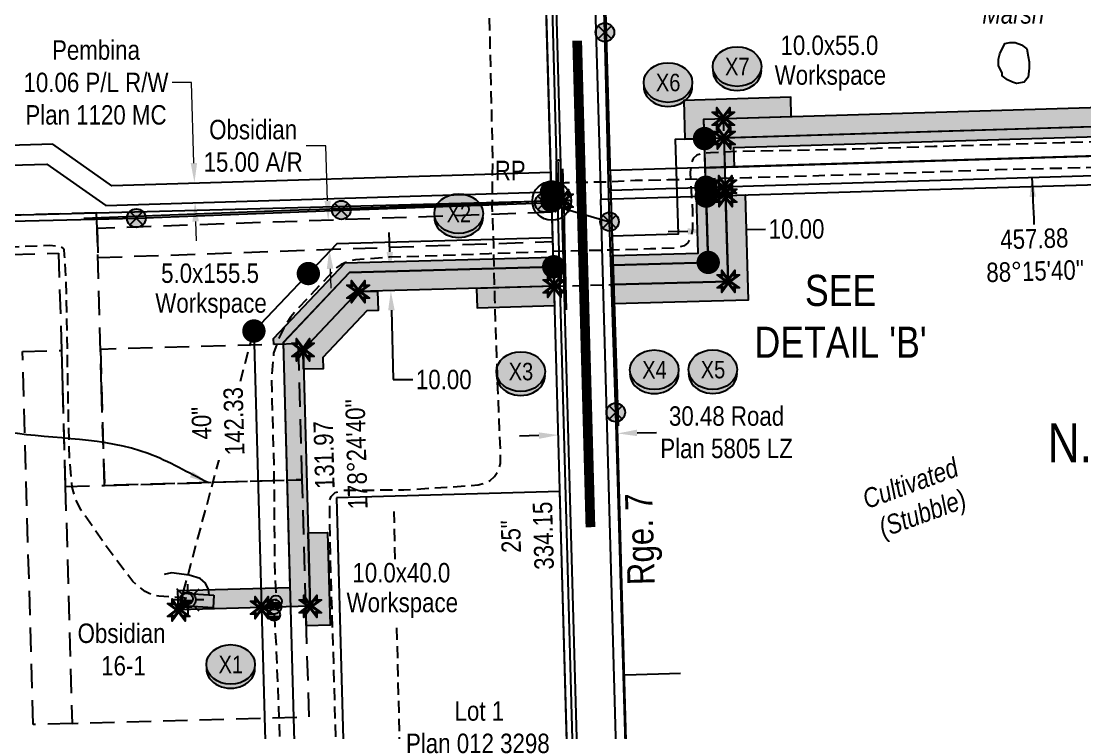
# Model space of a CAD drawing. Extents: x 628501 to 635392, y 5905924 to 5910752.
# Drawn here: x 631315 to 631862, y 5906545 to 5906911 of the extents above; entities that cross this region are included whole.
import ezdxf
from ezdxf.enums import TextEntityAlignment as Align

# ---------------------------------------------------------------- set-up
doc = ezdxf.new("R2010")
doc.units = 0
doc.header["$LTSCALE"] = 5
doc.header["$PDSIZE"] = 0.5
for name, pattern in [('foc-ACCESSROAD', [3.75, 2.5, -1.25]), ('foc-TIELINE', [1.875, 1.25, -0.625]), ('foc-TRAV', [1.875, 1.25, -0.625]), ('POWERLINE5', [7.8, 2.4, -0.6, 0.6, -0.6, 0.6, -0.6, 2.4]), ('UG_PIPE', [1.875, 1.25, -0.625])]:
    doc.linetypes.add(name, pattern=pattern)
doc.layers.get('Defpoints').update_dxf_attribs({"color": 9})
for name, color, linetype in [('35', 37, 'Continuous'), ('AS-CABLE', 224, 'foc-CABLE'), ('AS-FENCE', 48, 'foc-FENCE'), ('AS-PIPE-UG', 44, 'UG_PIPE'), ('AS-POWER', 104, 'foc-POWER'), ('AS-POWER-EXISTING', 72, 'POWERLINE5'), ('AS-ROADS', 254, 'Continuous'), ('AS-SYMBOL', 7, 'Continuous'), ('AS-TELUS', 224, 'foc-TEL'), ('C-AR', 13, 'foc-ACCESSROAD'), ('C-RW', 13, 'Continuous'), ('C-SYMBOL', 7, 'Continuous'), ('C-WS', 13, 'foc-ACCESSROAD'), ('D-TXT', 6, 'Continuous'), ('DETAIL-T', 7, 'Continuous'), ('F-RW', 190, 'Continuous'), ('L-BD', 7, 'Continuous'), ('L-MON', 1, 'Continuous'), ('L-SEC', 7, 'Continuous'), ('L-TIE', 7, 'foc-TIELINE'), ('L-TIE-T', 7, 'Continuous'), ('L-TITLEDB', 4, 'Continuous'), ('L-TITLEDB-T', 4, 'Continuous'), ('P-CROSSINGS', 250, 'Continuous'), ('P-IOP1', 10, 'Continuous'), ('P-IOP1-H', 21, 'Continuous'), ('P-IOP2', 10, 'Continuous'), ('P-IOP2-H', 21, 'Continuous'), ('P-IOP3', 10, 'Continuous'), ('P-IOP3-H', 21, 'Continuous'), ('P-LTO', 14, 'Continuous'), ('P-PROPOSED', 10, 'Continuous'), ('P-PROPOSED-H', 21, 'Continuous'), ('P-TEMP-H', 41, 'Continuous'), ('P-TEMP-H IOP 2', 41, 'Continuous'), ('P-TEMP-H IOP 3', 41, 'Continuous'), ('P-TEMP_WORKSPACE', 46, 'Continuous'), ('P-TEMP_WORKSPACE IOP 2', 46, 'Continuous'), ('P-TEMP_WORKSPACE IOP 3', 46, 'Continuous'), ('P-TRAV', 4, 'foc-TRAV'), ('P-TXT', 4, 'Continuous'), ('WETLAND', 143, 'Continuous'), ('WETLAND-T', 146, 'Continuous')]:
    doc.layers.add(name, color=color, linetype=linetype)
for name, color, linetype, lineweight in [('C-AR-T', 13, 'Continuous', 9), ('C-WS-T', 13, 'Continuous', 9), ('F-RW-T', 190, 'Continuous', 9), ('P-TEMP-T', 46, 'Continuous', 18), ('P-TEMP-T-2', 46, 'Continuous', 18), ('T-TEXT', 48, 'Continuous', 18)]:
    doc.layers.add(name, color=color, linetype=linetype, lineweight=lineweight)
doc.styles.add('175L', font='ARIALN.TTF', dxfattribs={"height": 20})
doc.styles.add('80', font='ARIALN.TTF', dxfattribs={"height": 10})
doc.styles.add('80CG', font='ARIALN.TTF', dxfattribs={"height": 10})
doc.styles.add('80L', font='ARIALN.TTF', dxfattribs={"height": 10})
doc.styles.add('80LS', font='ARIALNI.TTF', dxfattribs={"height": 10})
doc.styles.add('Crossing', font='ARIALN.TTF', dxfattribs={"height": 10})
doc.styles.add('foc-LtypeFont', font='ARIALN.TTF', dxfattribs={"height": 7.35})
doc.linetypes.add('foc-CABLE', pattern='A,2,-1,["C",foc-LtypeFont,S=0.2,R=0,X=-0.625,Y=-0.75],-1.24,8', length=12.24)
doc.linetypes.add('foc-FENCE', pattern='A,10,-1,["X",foc-LtypeFont,S=0.2,R=0,X=-0.625,Y=-0.75],-1.24', length=12.24)
doc.linetypes.add('foc-POWER', pattern='A,6,-1,["P",foc-LtypeFont,S=0.2,R=0,X=-0.625,Y=-0.75],-1.24,4', length=12.24)
doc.linetypes.add('foc-POWER_BURIED', pattern='A,10,-1,["P",foc-LtypeFont,S=0.2,R=0,X=-0.425,Y=-0.75],-2', length=13)
doc.linetypes.add('foc-TEL', pattern='A,2,-1,["T",foc-LtypeFont,S=0.2,R=0,X=-0.425,Y=-0.75],-1.24,8', length=12.24)
doc.dimstyles.new('Compass 5 000', dxfattribs={"dimscale": 5, "dimtxt": 9, "dimasz": 2, "dimexe": 0.2, "dimexo": 0.0625, "dimgap": 0.5, "dimtad": 0, "dimtih": 1, "dimtoh": 1, "dimzin": 0, "dimdsep": 46, "dimtxsty": '80CG', "dimcen": 0.1, "dimse1": 1, "dimse2": 1, "dimclrd": 256, "dimclrt": 256, "dimaunit": 1, "dimadec": 4, "dimazin": 0, "dimtfac": 0.06, "dimtofl": 0, "dimtmove": 0, "dimatfit": 1, "dimfxl": 0.2, "dimtolj": 1, "dimtzin": 0, "dimlwd": -1, "dimarcsym": 0})

# ---------------------------------------------------------------- blocks, each defined once
blk = doc.blocks.new('POWERPOLE')
h = blk.add_hatch(color=255)
edge = h.paths.add_edge_path()
edge.add_arc((0, 0), 0.96, 0, 360)
at = {"linetype": 'Continuous'}
for p, q in [((0.68, -0.68), (-0.68, 0.68)), ((-0.68, -0.68), (0.68, 0.68))]:
    blk.add_line(p, q, dxfattribs=at)
blk.add_circle((0, 0), 0.96, dxfattribs=at)
blk = doc.blocks.new('*U393')
at = {"layer": '35', "color": 3}
blk.add_circle((0, 0), 10, dxfattribs=at)
at = {"layer": '35', "color": 3, "style": '80'}
blk.add_attdef('RP_001', (-29.34, 10.61), '', height=10, dxfattribs=at)
blk = doc.blocks.new('*D422')
at = {"layer": 'Defpoints', "color": 0, "transparency": 16777216}
for p in [(631387.5, 5906827.19), (631404.26, 5906827.69), (631387.8, 5906817.14)]:
    blk.add_point(p, dxfattribs=at)
at = {"layer": 'F-RW-T', "transparency": 16777216}
for p, q in [((631402.71, 5906879.06), (631392.71, 5906879.06)), ((631403.96, 5906837.69), (631402.71, 5906879.06)), ((631404.86, 5906807.64), (631405.16, 5906797.65))]:
    blk.add_line(p, q, dxfattribs=at)
for points in [[(631405.62, 5906837.74), (631402.29, 5906837.64), (631404.26, 5906827.69)], [(631406.52, 5906807.69), (631403.19, 5906807.59), (631404.56, 5906817.64)]]:
    blk.add_solid(points, dxfattribs=at)
at = {"layer": 'F-RW-T', "transparency": 16777216, "insert": (631353.63, 5906879.06), "char_height": 10, "attachment_point": 5, "style": '80CG'}
blk.add_mtext('\\A1;Pembina\\P10.06 P/L R/W\\PPlan 1120 MC', dxfattribs=at)
blk = doc.blocks.new('*D432')
at = {"layer": 'Defpoints', "color": 0, "transparency": 16777216}
for p in [(631621.77, 5906698.66), (631591.41, 5906694.27), (631621.87, 5906695.11)]:
    blk.add_point(p, dxfattribs=at)
at = {"layer": 'L-TITLEDB-T', "transparency": 16777216}
for p, q in [((631581.32, 5906697.55), (631571.32, 5906697.27)), ((631631.77, 5906698.94), (631641.77, 5906699.21))]:
    blk.add_line(p, q, dxfattribs=at)
for points in [[(631581.27, 5906699.21), (631581.37, 5906695.88), (631591.32, 5906697.82)], [(631631.72, 5906700.6), (631631.82, 5906697.27), (631621.77, 5906698.66)]]:
    blk.add_solid(points, dxfattribs=at)
at = {"layer": 'L-TITLEDB-T', "transparency": 16777216, "insert": (631677.77, 5906699.21), "char_height": 10, "attachment_point": 5, "style": '80CG'}
blk.add_mtext('\\A1;30.48 Road \\PPlan 5805 LZ', dxfattribs=at)
blk = doc.blocks.new('dyn_anchor')
h = blk.add_hatch(color=255)
h.dxf.hatch_style = 1
edge = h.paths.add_edge_path()
edge.add_arc((0, 4.125), 0.2, 0, 180, ccw=False)
edge.add_line((0.2, 4.125), (0.2, 0.2))
edge.add_line((0.2, 0.2), (-0.2, 0.2))
edge.add_line((-0.2, 0.2), (-0.2, 4.125))
h = blk.add_hatch(color=255)
h.dxf.hatch_style = 1
edge = h.paths.add_edge_path()
edge.add_arc((-1.1, 0), 0.2, 90, 270, ccw=False)
edge.add_line((-1.1, 0.2), (0.2, 0.2))
edge.add_line((0.2, 0.2), (1.1, 0.2))
edge.add_arc((1.1, 0), 0.2, -90, 90, ccw=False)
edge.add_line((1.1, -0.2), (-1.1, -0.2))
at = {"color": 255, "flags": 128}
blk.add_lwpolyline([(-0.2, 4.125, -1), (0.2, 4.125), (0.2, 0.2), (-0.2, 0.2)], format="xyb", close=True, dxfattribs=at)
at = {"color": 72, "const_width": 0.1, "flags": 128}
for points in [[(0, 4.125), (0, 0)], [(-1.1, 0), (1.1, 0)]]:
    blk.add_lwpolyline(points, dxfattribs=at)
at = {"color": 255}
blk.add_lwpolyline([(-1.1, -0.2, -1), (-1.1, 0.2), (0.2, 0.2), (1.1, 0.2, -1), (1.1, -0.2)], format="xyb", close=True, dxfattribs=at)
blk = doc.blocks.new('RISER')
h = blk.add_hatch(color=255)
h.dxf.hatch_style = 1
edge = h.paths.add_edge_path()
edge.add_arc((0, 0), 0.7, 0, 360)
blk.add_hatch(color=13).paths.add_polyline_path([(0.58, -0.15), (-0.58, -0.15, 0.774597)])
at = {"color": 13}
blk.add_line((-0.58, -0.15), (0.58, -0.15), dxfattribs=at)
blk.add_circle((0, 0), 0.6, dxfattribs=at)
blk = doc.blocks.new('PIG')
h = blk.add_hatch(color=255)
h.dxf.hatch_style = 1
edge = h.paths.add_edge_path()
edge.add_arc((0, 0), 0.85, 0, 360)
at = {"layer": 'AS-SYMBOL'}
h = blk.add_hatch(color=13, dxfattribs=at)
h.dxf.hatch_style = 1
h.paths.add_polyline_path([(-0.1, 0, 1), (-0.55, 0, 1)])
h = blk.add_hatch(color=13, dxfattribs=at)
h.dxf.hatch_style = 1
h.paths.add_polyline_path([(0.1, 0, 1), (0.55, 0, 1)])
at = {"layer": 'AS-SYMBOL', "color": 13}
for centre, radius in [((0, 0), 0.75), ((-0.33, 0), 0.225), ((0.33, 0), 0.225)]:
    blk.add_circle(centre, radius, dxfattribs=at)
blk = doc.blocks.new('fdia')
at = {"color": 255, "const_width": 1}
blk.add_lwpolyline([(-0.5, 0, 1), (0.5, 0, 1)], format="xyb", close=True, dxfattribs=at)
blk = doc.blocks.new('Fdiaa')
blk.add_blockref('fdia', (0, 0))
blk = doc.blocks.new('fdib')
at = {"color": 1, "const_width": 1.6}
blk.add_lwpolyline([(-0.4, 0, 1), (0.4, 0, 1)], format="xyb", close=True, dxfattribs=at)
at = {"color": 1}
blk.add_circle((0, 0), 0.8, dxfattribs=at)
blk = doc.blocks.new('Fdibb')
blk.add_blockref('fdib', (0, 0))
blk = doc.blocks.new('fdicc')
for name in ['Fdibb', 'Fdiaa']:
    blk.add_blockref(name, (0, 0))
blk = doc.blocks.new('FDI')
blk.add_blockref('fdicc', (0, 0))
blk = doc.blocks.new('TEMP')
h = blk.add_hatch(color=255)
h.dxf.hatch_style = 1
h.paths.add_polyline_path([(0, 0.25), (-0.67, 1.15), (-0.67, 0.67), (-1.15, 0.67), (-0.25, 0), (-1.15, -0.67), (-0.67, -0.67), (-0.67, -1.15), (0, -0.25), (0.67, -1.15), (0.67, -0.67), (1.15, -0.67), (0.25, 0), (1.15, 0.67), (0.67, 0.67), (0.67, 1.15)])
h.paths.add_polyline_path([(0.57, 0.85), (0.57, 0.57), (0.85, 0.57), (0.08, 0), (0.85, -0.57), (0.57, -0.57), (0.57, -0.85), (0, -0.08), (-0.57, -0.85), (-0.57, -0.57), (-0.85, -0.57), (-0.08, 0), (-0.85, 0.57), (-0.57, 0.57), (-0.57, 0.85), (0, 0.08)], flags=16)
h = blk.add_hatch(color=1)
h.dxf.hatch_style = 1
h.paths.add_polyline_path([(0, 0.08), (-0.57, 0.85), (-0.57, 0.57), (-0.85, 0.57), (-0.08, 0), (-0.85, -0.57), (-0.57, -0.57), (-0.57, -0.85), (0, -0.08), (0.57, -0.85), (0.57, -0.57), (0.85, -0.57), (0.08, 0), (0.85, 0.57), (0.57, 0.57), (0.57, 0.85)])
at = {"color": 1}
for p, q in [((-0.08, 0), (0.08, 0)), ((0, 0.08), (0, -0.08))]:
    blk.add_line(p, q, dxfattribs=at)
at = {"color": 255, "flags": 128}
blk.add_lwpolyline([(-0.25, 0), (-1.15, 0.67), (-0.67, 0.67), (-0.67, 1.15), (0, 0.25), (0.67, 1.15), (0.67, 0.67), (1.15, 0.67), (0.25, 0), (1.15, -0.67), (0.67, -0.67), (0.67, -1.15), (0, -0.25), (-0.67, -1.15), (-0.67, -0.67), (-1.15, -0.67)], close=True, dxfattribs=at)
at = {"color": 1, "flags": 128}
blk.add_lwpolyline([(-0.08, 0), (-0.85, 0.57), (-0.57, 0.57), (-0.57, 0.85), (0, 0.08), (0.57, 0.85), (0.57, 0.57), (0.85, 0.57), (0.08, 0), (0.85, -0.57), (0.57, -0.57), (0.57, -0.85), (0, -0.08), (-0.57, -0.85), (-0.57, -0.57), (-0.85, -0.57)], close=True, dxfattribs=at)
blk = doc.blocks.new('GAS')
h = blk.add_hatch(color=255)
h.dxf.hatch_style = 1
edge = h.paths.add_edge_path()
edge.add_arc((0, 0), 0.9, 0, 360)
for p, q in [((-0.57, 0.57), (-1.14, 1.14)), ((0, 0.81), (0, 1.62)), ((0.57, 0.57), (1.14, 1.14)), ((-0.81, 0), (-1.62, 0)), ((1.62, 0), (0.81, 0)), ((-0.57, -0.57), (-1.14, -1.14)), ((0, -0.81), (0, -1.62)), ((1.14, -1.14), (0.57, -0.57))]:
    blk.add_line(p, q)
blk.add_circle((0, 0), 0.8)
blk = doc.blocks.new('xing2')
h = blk.add_hatch(color=50)
h.dxf.hatch_style = 1
edge = h.paths.add_edge_path()
edge.add_ellipse((0, 0), major_axis=(-12.5, 0), ratio=0.816297, start_angle=0, end_angle=360)
h = blk.add_hatch(color=250)
h.dxf.hatch_style = 1
edge = h.paths.add_edge_path()
edge.add_ellipse((0, -2.05), major_axis=(-12.5, 0), ratio=0.816297, start_angle=0, end_angle=180)
edge.add_line((12.5, -2.05), (12.5, 0))
edge.add_ellipse((0, 0), major_axis=(-12.5, 0), ratio=0.816297, start_angle=0, end_angle=180, ccw=False)
edge.add_line((-12.5, 0), (-12.5, -2.05))
at = {"color": 250}
blk.add_ellipse((0, 0), major_axis=(-12.5, 0), ratio=0.816297, dxfattribs=at)
blk.add_ellipse((0, -2.05), major_axis=(-12.5, 0), ratio=0.816297, start_param=0, end_param=3.141593, dxfattribs=at)
at = {"color": 250, "style": 'Crossing'}
blk.add_attdef('CROSSING', text='', height=9, dxfattribs=at).set_placement((0.09, 0.02), align=Align.MIDDLE_CENTER)
at = {"color": 250, "style": 'Crossing', "flags": 1}
for tag, p in [('OWNER', (0.09, -12.49)), ('DESCRIPTION', (0.09, -25.77)), ('LOCATION', (0.09, -39.3)), ('DWG_REF', (0.09, -52.84))]:
    blk.add_attdef(tag, text='', height=9, dxfattribs=at).set_placement(p, align=Align.MIDDLE_CENTER)
blk = doc.blocks.new('*D584')
at = {"layer": 'Defpoints', "color": 0, "transparency": 16777216}
for p in [(631667.82, 5906802.82), (631677.81, 5906803.14), (631677.82, 5906803.13)]:
    blk.add_point(p, dxfattribs=at)
at = {"layer": 'P-TXT', "transparency": 16777216}
for p, q in [((631657.83, 5906802.54), (631647.83, 5906802.23)), ((631687.81, 5906803.45), (631697.81, 5906803.75))]:
    blk.add_line(p, q, dxfattribs=at)
for points in [[(631657.78, 5906804.2), (631657.88, 5906800.87), (631667.82, 5906802.84)], [(631687.76, 5906805.11), (631687.86, 5906801.78), (631677.81, 5906803.14)]]:
    blk.add_solid(points, dxfattribs=at)
at = {"layer": 'P-TXT', "transparency": 16777216, "insert": (631713.74, 5906803.75), "char_height": 10, "attachment_point": 5, "style": '80CG'}
blk.add_mtext('\\A1;10.00', dxfattribs=at)
blk = doc.blocks.new('*D585')
at = {"layer": 'Defpoints', "color": 0, "transparency": 16777216}
for p in [(631504.92, 5906781.98), (631516.22, 5906782.29), (631516.5, 5906772.3)]:
    blk.add_point(p, dxfattribs=at)
at = {"layer": 'P-TXT', "transparency": 16777216}
for p, q in [((631504.65, 5906791.97), (631504.37, 5906801.97)), ((631505.48, 5906761.99), (631506.47, 5906726.32)), ((631506.47, 5906726.32), (631516.47, 5906726.32))]:
    blk.add_line(p, q, dxfattribs=at)
for points in [[(631506.31, 5906792.02), (631502.98, 5906791.93), (631504.92, 5906781.98)], [(631507.15, 5906762.03), (631503.82, 5906761.94), (631505.2, 5906771.98)]]:
    blk.add_solid(points, dxfattribs=at)
at = {"layer": 'P-TXT', "transparency": 16777216, "insert": (631532.41, 5906726.32), "char_height": 10, "attachment_point": 5, "style": '80CG'}
blk.add_mtext('\\A1;10.00', dxfattribs=at)
blk = doc.blocks.new('FH WS LABEL')
at = {"layer": 'P-TEMP-T', "style": '80'}
for tag, p in [('SIZE_001', (-25.49, 3.38)), ('Workspace_001', (-28.48, -11.93))]:
    blk.add_attdef(tag, p, '', height=10, dxfattribs=at)
blk = doc.blocks.new('*D607')
at = {"layer": 'C-AR-T', "transparency": 16777216}
for p, q in [((631471.7, 5906846.48), (631461.7, 5906846.48)), ((631472.71, 5906818.27), (631471.7, 5906846.48)), ((631473.95, 5906783.3), (631474.31, 5906773.3))]:
    blk.add_line(p, q, dxfattribs=at)
for points in [[(631474.37, 5906818.33), (631471.04, 5906818.21), (631473.06, 5906808.28)], [(631475.62, 5906783.36), (631472.28, 5906783.24), (631473.59, 5906793.29)]]:
    blk.add_solid(points, dxfattribs=at)
at = {"layer": 'Defpoints', "color": 0, "transparency": 16777216}
for p in [(631435.73, 5906806.95), (631473.06, 5906808.28), (631436.26, 5906791.96)]:
    blk.add_point(p, dxfattribs=at)
at = {"layer": 'C-AR-T', "transparency": 16777216, "insert": (631434.42, 5906846.48), "char_height": 10, "attachment_point": 5, "style": '80CG'}
blk.add_mtext('\\A1;Obsidian\\P15.00 A/R', dxfattribs=at)

msp = doc.modelspace()

# ---------------------------------------------------------------- hatches: boundary and pattern name
at = {"layer": 'P-IOP1-H'}
h = msp.add_hatch(color=256, dxfattribs=at)
h.dxf.hatch_style = 1
h.paths.add_polyline_path([(631588.91, 5906784.354), (631483.981, 5906781.437), (631449.977, 5906745.514), (631453.47, 5906619.491), (631395.785, 5906617.892), (631396.062, 5906607.899), (631463.74, 5906609.775), (631460.085, 5906741.65), (631488.396, 5906771.559), (631589.188, 5906774.361)])
at = {"layer": 'P-IOP2-H'}
h = msp.add_hatch(color=256, dxfattribs=at)
h.dxf.hatch_style = 1
h.paths.add_polyline_path([(631677.275, 5906820.961), (631667.283, 5906820.663), (631668.316, 5906786.562), (631619.336, 5906785.2), (631619.613, 5906775.207), (631678.612, 5906776.848)])
at = {"layer": 'P-IOP3-H'}
h = msp.add_hatch(color=256, dxfattribs=at)
h.dxf.hatch_style = 1
h.paths.add_polyline_path([(632119.108, 5906863.951), (632106.444, 5907423.96), (632096.451, 5907423.674), (632108.89, 5906873.643), (631666.084, 5906860.23), (631667.283, 5906820.663), (631677.275, 5906820.961), (631676.379, 5906850.54)])
at = {"layer": 'P-PROPOSED-H'}
h = msp.add_hatch(color=256, dxfattribs=at)
h.dxf.hatch_style = 1
h.paths.add_polyline_path([(631676.379, 5906850.54), (632119.108, 5906863.951), (632106.444, 5907423.96), (632096.451, 5907423.674), (632108.89, 5906873.643), (631666.084, 5906860.23), (631668.316, 5906786.562), (631619.336, 5906785.2), (631619.613, 5906775.207), (631678.612, 5906776.848)])
h = msp.add_hatch(color=256, dxfattribs=at)
h.dxf.hatch_style = 1
h.paths.add_polyline_path([(631588.91, 5906784.354), (631483.981, 5906781.437), (631449.977, 5906745.514), (631453.47, 5906619.491), (631395.785, 5906617.892), (631396.062, 5906607.899), (631463.74, 5906609.775), (631460.085, 5906741.65), (631488.396, 5906771.559), (631589.188, 5906774.361)])
at = {"layer": 'P-TEMP-H'}
h = msp.add_hatch(color=256, dxfattribs=at)
h.dxf.hatch_style = 1
h.paths.add_polyline_path([(631483.981, 5906781.437), (631588.91, 5906784.354), (631588.771, 5906789.351), (631481.774, 5906786.376), (631444.923, 5906747.446), (631445.008, 5906744.402), (631450.004, 5906744.544), (631449.977, 5906745.514)])
h = msp.add_hatch(color=256, dxfattribs=at)
h.dxf.hatch_style = 1
h.paths.add_polyline_path([(631549.216, 5906773.25), (631549.494, 5906763.257), (631589.466, 5906764.368), (631589.188, 5906774.361)])
h = msp.add_hatch(color=256, dxfattribs=at)
h.dxf.hatch_style = 1
h.paths.add_polyline_path([(631460.362, 5906731.657), (631460.085, 5906741.65), (631488.396, 5906771.559), (631498.389, 5906771.837), (631498.667, 5906761.844), (631492.811, 5906761.681), (631470.193, 5906737.786), (631470.355, 5906731.934)], flags=17)
h = msp.add_hatch(color=256, dxfattribs=at)
h.dxf.hatch_style = 1
h.paths.add_polyline_path([(631461.493, 5906609.712), (631463.74, 5906609.775), (631462.694, 5906647.498), (631472.687, 5906647.775), (631474.01, 5906600.059), (631461.776, 5906599.72)])
at = {"layer": 'P-TEMP-H IOP 2'}
h = msp.add_hatch(color=256, dxfattribs=at)
h.dxf.hatch_style = 1
h.paths.add_polyline_path([(631667.283, 5906820.663), (631668.316, 5906786.562), (631619.336, 5906785.2), (631619.197, 5906790.197), (631663.168, 5906791.419), (631662.287, 5906820.514)])
h = msp.add_hatch(color=256, dxfattribs=at)
h.dxf.hatch_style = 1
h.paths.add_polyline_path([(631619.613, 5906775.207), (631678.612, 5906776.848), (631677.275, 5906820.961), (631687.268, 5906821.259), (631688.907, 5906767.133), (631619.89, 5906765.214)])
at = {"layer": 'P-TEMP-H IOP 3'}
h = msp.add_hatch(color=256, dxfattribs=at)
h.dxf.hatch_style = 1
h.paths.add_polyline_path([(632111.355, 5907206.802), (632119.108, 5906863.951), (631676.379, 5906850.54), (631676.833, 5906835.552), (631681.829, 5906835.703), (631681.527, 5906845.695), (632124.217, 5906859.105), (632116.352, 5907206.915)])
h = msp.add_hatch(color=256, dxfattribs=at)
h.dxf.hatch_style = 1
h.paths.add_polyline_path([(631711.049, 5906861.592), (631710.747, 5906871.584), (631655.789, 5906869.919), (631656.395, 5906849.935), (631666.387, 5906850.237), (631666.084, 5906860.23)])

# ---------------------------------------------------------------- linework, layer by layer
at = {"layer": 'AS-CABLE', "flags": 128}
for points in [[(631593.37, 5906834.642), (631594.056, 5906816.631), (631594.427, 5906796.233), (631595.252, 5906762.192)], [(631411.75, 5906615.674), (631411.497, 5906618.49), (631409.898, 5906621.711), (631407.251, 5906624.092), (631401.548, 5906625.719), (631392.393, 5906626.981), (631388.736, 5906626.147)]]:
    msp.add_lwpolyline(points, dxfattribs=at)
at = {"layer": 'AS-FENCE', "flags": 128}
for points in [[(631612.592, 5907000.44), (631615.589, 5906905.741), (631620.367, 5906755.962), (631622.092, 5906702.497)], [(631612.593, 5907000.441), (631615.589, 5906905.743), (631620.367, 5906755.963), (631622.092, 5906702.498)], [(631347.379, 5906809.38), (631457.902, 5906813.578), (631494.868, 5906814.873), (631552.699, 5906816.94), (631587.736, 5906818.39), (631587.072, 5906844.157), (631584.341, 5906941.787)], [(631347.379, 5906809.379), (631457.902, 5906813.577), (631494.868, 5906814.872), (631552.698, 5906816.938), (631587.736, 5906818.389), (631587.072, 5906844.155), (631584.341, 5906941.785)], [(631414.203, 5906615.481), (631413.828, 5906608.97), (631397.875, 5906610.006), (631398.226, 5906616.508)], [(631414.203, 5906615.48), (631413.828, 5906608.969), (631397.875, 5906610.004), (631398.226, 5906616.507), (631414.203, 5906615.48)]]:
    msp.add_lwpolyline(points, dxfattribs=at)
at = {"layer": 'AS-PIPE-UG'}
for points in [[(631557.609, 5906840.236), (631549.224, 5907204.732)], [(631507.475, 5906633.962), (631506.877, 5906658.524)], [(631569.668, 5906463.652), (631569.036, 5906481.643), (631511.22, 5906479.993), (631508.277, 5906600.968)]]:
    msp.add_lwpolyline(points, dxfattribs=at)
at = {"layer": 'AS-PIPE-UG', "flags": 128}
for points in [[(631590.86, 5906827.554), (631594.778, 5906827.717), (631616.869, 5906828.067), (631630.791, 5906828.804), (631647.861, 5906829.153), (631689.535, 5906830.246), (631751.277, 5906832.039), (631816.927, 5906834.346), (631869.641, 5906835.563), (631924.569, 5906837.495), (631971.187, 5906838.89), (632005.816, 5906840.168), (632037.866, 5906840.833), (632082.78, 5906842.278), (632131.306, 5906843.986), (632140.219, 5906844.258), (632158.624, 5906844.754)], [(631580.28, 5906015.492), (631578.887, 5906054.291), (631578.121, 5906085.477), (631576.34, 5906145.331), (631574.725, 5906206.774), (631572.804, 5906275.947), (631571.443, 5906332.282), (631569.727, 5906389.157), (631568.605, 5906433.947), (631567.742, 5906455.136), (631509.944, 5906452.076), (631495.077, 5906451.255), (631483.42, 5906451.26), (631479.619, 5906452.636), (631478.238, 5906455.261), (631477.726, 5906461.741), (631477.635, 5906477.418), (631477.342, 5906528.892), (631475.909, 5906577.961), (631474.147, 5906634.483), (631473.724, 5906664.353), (631474.469, 5906666.313), (631476.643, 5906668.339), (631480.983, 5906669.421), (631511.939, 5906669.682), (631533.986, 5906670.997), (631550.062, 5906672.164), (631553.156, 5906673.004), (631555.305, 5906673.925), (631556.255, 5906674.533), (631558.561, 5906676.549), (631560.419, 5906679.595), (631561.618, 5906683.178), (631561.572, 5906689.092), (631560.059, 5906725.72), (631558.696, 5906767.84), (631558.084, 5906795.031), (631557.351, 5906815.168), (631557.61, 5906840.237)], [(631590.86, 5906827.552), (631594.778, 5906827.715), (631616.869, 5906828.066), (631630.791, 5906828.803), (631647.86, 5906829.151), (631689.534, 5906830.244), (631751.276, 5906832.038), (631816.926, 5906834.345), (631869.64, 5906835.562)], [(631400.322, 5906613.726), (631397.813, 5906614.274), (631385.882, 5906614.907), (631382.689, 5906615.602), (631380.977, 5906616.353), (631378.927, 5906617.376), (631372.527, 5906622.502), (631358.915, 5906640.709), (631345.83, 5906659.406), (631343.057, 5906665.192), (631341.457, 5906671.091), (631340.027, 5906685.804), (631339.469, 5906709.552), (631339.011, 5906734.982), (631338.732, 5906757.125), (631338.192, 5906779.093), (631337.482, 5906790.325), (631337.221, 5906793.47), (631335.58, 5906794.822), (631329.957, 5906795.239), (631323.632, 5906795.02), (631307.819, 5906794.413), (631281.672, 5906793.425)], [(631445.254, 5906605.338), (631445.543, 5906600.537), (631446.219, 5906589.294), (631447.721, 5906549.625), (631449.08, 5906501.872), (631450.184, 5906459.331), (631450.64, 5906421.337), (631451.609, 5906375.853), (631452.935, 5906330.031), (631455.157, 5906280.147), (631456.347, 5906235.116), (631456.779, 5906223.473)]]:
    msp.add_lwpolyline(points, dxfattribs=at)
at = {"layer": 'AS-POWER', "flags": 128}
msp.add_lwpolyline([(631642.889, 5905944.645), (631638.115, 5906115.855), (631620.777, 5906709.453), (631617.604, 5906807.528), (631615.219, 5906904.895), (631612.058, 5907001.184), (631592.89, 5907723.276)], dxfattribs=at)
msp.add_lwpolyline([(631642.889, 5905944.645), (631638.115, 5906115.855), (631620.777, 5906709.453), (631617.604, 5906807.528), (631615.219, 5906904.895), (631612.058, 5907001.184), (631592.89, 5907723.276)], dxfattribs=at)
at = {"layer": 'AS-POWER', "linetype": 'foc-POWER_BURIED', "flags": 128}
for points in [[(630702.428, 5906793.159), (631374.385, 5906809.34), (631479.759, 5906813.512), (631584.075, 5906817.223), (631617.604, 5906807.528)], [(631625.589, 5906574.475), (631654.065, 5906575.395)]]:
    msp.add_lwpolyline(points, dxfattribs=at)
at = {"layer": 'AS-ROADS', "const_width": 4.998, "flags": 128}
msp.add_lwpolyline([(631600.981, 5906900.588), (631607.807, 5906650.456)], dxfattribs=at)
at = {"layer": 'AS-TELUS', "flags": 128}
msp.add_lwpolyline([(631610.161, 5906115.137), (631566.275, 5907726.334)], dxfattribs=at)
at = {"layer": 'C-AR'}
msp.add_lwpolyline([(630784.963, 5906776.633), (631334.422, 5906791.4), (631336.412, 5906721.354), (631337.864, 5906671.357), (631357.969, 5906671.927), (631356.517, 5906721.925), (631354.172, 5906804.048), (631353.957, 5906812.046), (630784.422, 5906796.74)], dxfattribs=at)
for points in [[(631354.596, 5906789.058), (631588.548, 5906797.379), (631588.131, 5906812.369), (631354.172, 5906804.048)], [(631315.894, 5906740.739), (631335.879, 5906741.306), (631337.864, 5906671.357), (631341.32, 5906549.525), (631321.335, 5906548.958)], [(631457.711, 5906744.762), (631355.985, 5906741.877), (631357.969, 5906671.927), (631459.696, 5906674.813)]]:
    msp.add_lwpolyline(points, close=True, dxfattribs=at)
at = {"layer": 'C-RW', "flags": 128}
msp.add_lwpolyline([(631619.369, 5906785.165), (631668.317, 5906786.528), (631666.841, 5906835.207), (632134.432, 5906849.406), (632121.773, 5907409.394), (632174.719, 5907410.911), (632174.29, 5907425.9), (632106.444, 5907423.956), (632119.104, 5906863.943), (631651.399, 5906849.74), (631652.873, 5906801.099), (631618.953, 5906800.154)], close=True, dxfattribs=at)
msp.add_lwpolyline([(631539.262, 5905942.061), (631539.012, 5905988.361), (631470.994, 5905986.29), (631449.938, 5906745.464), (631483.979, 5906781.393), (631588.878, 5906784.315), (631588.461, 5906799.305), (631477.36, 5906796.21), (631434.776, 5906751.264), (631456.421, 5905970.844), (631524.1, 5905972.905), (631524.269, 5905941.687)], dxfattribs=at)
at = {"layer": 'C-WS', "flags": 128}
msp.add_lwpolyline([(631337.864, 5906671.357), (631341.32, 5906549.525), (631463.152, 5906552.981), (631459.696, 5906674.813), (631357.969, 5906671.927)], dxfattribs=at)
at = {"layer": 'F-RW', "flags": 128}
for points in [[(632448.644, 5906878.327), (632444.124, 5906878.204), (632434.072, 5906877.925), (632414.057, 5906877.369), (632198.741, 5906871.406), (632158.126, 5906850.164), (631618.009, 5906833.802), (631618.294, 5906823.749), (632160.388, 5906840.171), (632201.342, 5906861.419), (632414.337, 5906867.318), (632432.011, 5906867.809), (632434.46, 5906867.877), (632444.512, 5906868.156), (632446.433, 5906868.209)], [(630701.867, 5906819.668), (630801.311, 5906822.352), (630803.26, 5906822.322), (630969.739, 5906827.139), (630984.233, 5906827.535), (631005.849, 5906828.126), (631234.173, 5906834.505), (631328.341, 5906837.169), (631358.703, 5906815.885), (631587.785, 5906822.825), (631587.501, 5906832.878), (631361.737, 5906826.039), (631331.385, 5906847.314), (631233.889, 5906844.556), (631016.042, 5906838.473), (630994.426, 5906837.883), (630979.932, 5906837.487), (630803.375, 5906832.636), (630801.313, 5906832.561), (630701.653, 5906829.803)]]:
    msp.add_lwpolyline(points, dxfattribs=at)
at = {"layer": 'L-SEC'}
for p, q in [((631593.142, 5906818.458), (631570.36, 5907622.552)), ((631613.247, 5906819.058), (631590.466, 5907623.122)), ((631613.247, 5906819.058), (632415.016, 5906842.974)), ((630801.947, 5906797.18), (631593.142, 5906818.448))]:
    msp.add_line(p, q, dxfattribs=at)
at = {"layer": 'L-SEC', "color": 4, "flags": 128}
for points in [[(631610.309, 5906013.938), (631587.934, 5906818.26)], [(631615.485, 5906014.082), (631593.11, 5906818.404)], [(631640.768, 5906014.785), (631618.393, 5906819.107)]]:
    msp.add_lwpolyline(points, dxfattribs=at)
at = {"layer": 'L-SEC', "flags": 128}
msp.add_lwpolyline([(631635.587, 5906014.669), (631613.213, 5906818.963)], dxfattribs=at)
at = {"layer": 'L-TIE', "flags": 128}
msp.add_lwpolyline([(631396.062, 5906607.899), (631434.805, 5906751.333)], dxfattribs=at)
at = {"layer": 'L-TITLEDB', "flags": 128}
for points in [[(631587.966, 5906818.304), (631565.184, 5907622.406)], [(631618.424, 5906819.167), (631595.642, 5907623.269)]]:
    msp.add_lwpolyline(points, dxfattribs=at)
msp.add_lwpolyline([(631477.208, 5906665.564), (631483.034, 5906454.415), (631597.995, 5906457.587), (631592.124, 5906668.735)], close=True, dxfattribs=at)
at = {"layer": 'P-IOP1', "flags": 128}
msp.add_lwpolyline([(631588.91, 5906784.354), (631589.188, 5906774.361), (631488.396, 5906771.559), (631460.085, 5906741.65), (631463.74, 5906609.775), (631396.062, 5906607.899), (631395.785, 5906617.892), (631453.47, 5906619.491), (631449.977, 5906745.514), (631483.981, 5906781.437)], close=True, dxfattribs=at)
at = {"layer": 'P-IOP2', "flags": 128}
msp.add_lwpolyline([(631677.275, 5906820.961), (631678.612, 5906776.848), (631619.613, 5906775.207), (631619.336, 5906785.2), (631668.316, 5906786.562), (631667.283, 5906820.663)], close=True, dxfattribs=at)
at = {"layer": 'P-LTO', "flags": 128}
for points in [[(631666.084, 5906860.23), (632108.89, 5906873.643), (632096.451, 5907423.674), (632106.444, 5907423.96), (632119.108, 5906863.951), (631676.379, 5906850.54), (631678.612, 5906776.848), (631619.613, 5906775.207), (631619.336, 5906785.2), (631668.316, 5906786.562)], [(631588.91, 5906784.354), (631589.188, 5906774.361), (631488.396, 5906771.559), (631460.085, 5906741.65), (631463.74, 5906609.775), (631396.062, 5906607.899), (631395.785, 5906617.892), (631453.47, 5906619.491), (631449.977, 5906745.514), (631483.981, 5906781.437)]]:
    msp.add_lwpolyline(points, close=True, dxfattribs=at)
at = {"layer": 'P-PROPOSED', "flags": 128}
for points in [[(631588.91, 5906784.354), (631589.188, 5906774.361), (631488.396, 5906771.559), (631460.085, 5906741.65), (631463.74, 5906609.775), (631396.062, 5906607.899), (631395.785, 5906617.892), (631453.47, 5906619.491), (631449.977, 5906745.514), (631483.981, 5906781.437)], [(631588.91, 5906784.354), (631588.91, 5906784.354)]]:
    msp.add_lwpolyline(points, close=True, dxfattribs=at)
at = {"layer": 'P-TEMP_WORKSPACE', "flags": 128}
for points in [[(631445.008, 5906744.402), (631444.923, 5906747.446), (631481.774, 5906786.376), (631588.771, 5906789.351), (631588.91, 5906784.354), (631483.981, 5906781.437), (631449.977, 5906745.514), (631450.004, 5906744.544)], [(631549.216, 5906773.25), (631549.494, 5906763.257), (631589.466, 5906764.368), (631589.188, 5906774.361)], [(631460.362, 5906731.657), (631460.085, 5906741.65), (631488.396, 5906771.559), (631498.389, 5906771.837), (631498.667, 5906761.844), (631492.811, 5906761.681), (631470.193, 5906737.786), (631470.355, 5906731.934)], [(631461.493, 5906609.712), (631463.74, 5906609.775), (631462.694, 5906647.498), (631472.687, 5906647.775), (631474.01, 5906600.059), (631461.776, 5906599.72)]]:
    msp.add_lwpolyline(points, close=True, dxfattribs=at)
at = {"layer": 'P-TEMP_WORKSPACE IOP 2', "flags": 128}
for points in [[(631667.283, 5906820.663), (631668.316, 5906786.562), (631619.336, 5906785.2), (631619.197, 5906790.197), (631663.168, 5906791.419), (631662.287, 5906820.514)], [(631619.613, 5906775.207), (631678.612, 5906776.848), (631677.275, 5906820.961), (631687.268, 5906821.259), (631688.907, 5906767.133), (631619.89, 5906765.214)]]:
    msp.add_lwpolyline(points, close=True, dxfattribs=at)
at = {"layer": 'P-TEMP_WORKSPACE IOP 3', "flags": 128}
msp.add_lwpolyline([(631711.049, 5906861.592), (631710.747, 5906871.584), (631655.789, 5906869.919), (631656.395, 5906849.935), (631666.387, 5906850.237), (631666.084, 5906860.23)], close=True, dxfattribs=at)
at = {"layer": 'P-TRAV'}
for p, q in [((631676.076, 5906860.491), (631676.379, 5906850.498)), ((631666.848, 5906835.281), (631666.394, 5906850.27)), ((631589.156, 5906774.322), (631619.615, 5906775.171))]:
    msp.add_line(p, q, dxfattribs=at)
at = {"layer": 'WETLAND'}
msp.add_lwpolyline([(631830.743, 5906879.224), (631826.774, 5906878.562), (631824.789, 5906879.224), (631822.144, 5906880.547), (631819.498, 5906882.531), (631819.498, 5906883.854), (631817.513, 5906887.823), (631817.513, 5906891.13), (631818.175, 5906893.776), (631820.821, 5906899.068), (631823.467, 5906899.729), (631826.112, 5906899.729), (631829.42, 5906898.406), (631832.066, 5906896.422), (631832.727, 5906892.453), (631833.388, 5906889.807), (631833.388, 5906886.5), (631832.727, 5906881.87), (631830.743, 5906879.224)], close=True, dxfattribs=at)

# ---------------------------------------------------------------- block references
at = {"layer": '35', "xscale": 0.9996803199999957, "yscale": 0.9996803199999957, "zscale": 0.9996803199999957}
msp.add_blockref('*U393', (631587.934, 5906818.26), dxfattribs=at).add_auto_attribs({'RP_001': 'RP'})
at = {"layer": 'AS-POWER-EXISTING'}
for p, xscale, yscale, zscale in [((631615.219, 5906904.896), 4.999999999999975, 4.999999999999975, 4.999999999999975), ((631615.219, 5906904.895), 4.999999999999985, 4.999999999999985, 4.999999999999985), ((631479.759, 5906813.513), 4.999999999999975, 4.999999999999975, 4.999999999999975), ((631479.759, 5906813.512), 4.999999999999985, 4.999999999999985, 4.999999999999985), ((631584.075, 5906817.225), 4.999999999999975, 4.999999999999975, 4.999999999999975), ((631584.075, 5906817.223), 4.999999999999985, 4.999999999999985, 4.999999999999985), ((631374.385, 5906809.342), 4.999999999999975, 4.999999999999975, 4.999999999999975), ((631374.385, 5906809.34), 4.999999999999985, 4.999999999999985, 4.999999999999985), ((631617.604, 5906807.53), 4.999999999999975, 4.999999999999975, 4.999999999999975), ((631617.604, 5906807.528), 4.999999999999985, 4.999999999999985, 4.999999999999985), ((631620.777, 5906709.454), 4.999999999999975, 4.999999999999975, 4.999999999999975), ((631620.777, 5906709.453), 4.999999999999985, 4.999999999999985, 4.999999999999985)]:
    msp.add_blockref('POWERPOLE', p, dxfattribs=dict(at, xscale=xscale, yscale=yscale, zscale=zscale))
at = {"layer": 'AS-SYMBOL'}
for name, p, xscale, yscale, zscale in [('dyn_anchor', (631591.331, 5906817.625), 4.999999999999975, 4.999999999999975, 4.999999999999975), ('dyn_anchor', (631591.331, 5906817.624), 4.999999999999985, 4.999999999999985, 4.999999999999985), ('RISER', (631446.165, 5906612.355), 4.998428749999987, 4.998428749999987, 4.998428749999987), ('PIG', (631445.165, 5906609.485), 4.998428749999987, 4.998428749999987, 4.998428749999987), ('RISER', (631445.268, 5906605.349), 4.998428749999987, 4.998428749999987, 4.998428749999987)]:
    msp.add_blockref(name, p, dxfattribs=dict(at, xscale=xscale, yscale=yscale, zscale=zscale))
at = {"layer": 'Defpoints'}
for name, p, xscale, yscale, zscale in [('GAS', (631400.92, 5906613.034), 4.999999999999975, 4.999999999999975, 4.999999999999975), ('RISER', (631400.406, 5906613.597), 4.999999999999975, 4.999999999999975, 4.999999999999975), ('RISER', (631446.165, 5906612.355), 4.998428749999987, 4.998428749999987, 4.998428749999987), ('PIG', (631445.165, 5906609.485), 4.998428749999987, 4.998428749999987, 4.998428749999987), ('RISER', (631445.268, 5906605.349), 4.998428749999987, 4.998428749999987, 4.998428749999987)]:
    msp.add_blockref(name, p, dxfattribs=dict(at, xscale=xscale, yscale=yscale, zscale=zscale))
at = {"layer": 'L-MON'}
for name, p, xscale, yscale, zscale in [('TEMP', (631676.077, 5906860.532), 4.999999999999993, 4.999999999999993, 4.999999999999993), ('TEMP', (631676.379, 5906850.54), 4.999999999999993, 4.999999999999993, 4.999999999999993), ('FDI', (631587.749, 5906822.74), 4.999999999999968, 4.999999999999968, 4.999999999999968), ('FDI', (631587.785, 5906822.827), 4.999999999999975, 4.999999999999975, 4.999999999999975), ('TEMP', (631677.138, 5906825.5), 4.999999999999993, 4.999999999999993, 4.999999999999993), ('FDI', (631587.934, 5906818.26), 4.999999999999968, 4.999999999999968, 4.999999999999968), ('FDI', (631587.966, 5906818.306), 4.999999999999975, 4.999999999999975, 4.999999999999975), ('TEMP', (631593.11, 5906818.404), 4.998428749999987, 4.998428749999987, 4.998428749999987), ('TEMP', (631677.275, 5906820.961), 4.999999999999993, 4.999999999999993, 4.999999999999993), ('TEMP', (631589.188, 5906774.361), 4.999999999999993, 4.999999999999993, 4.999999999999993), ('TEMP', (631678.612, 5906776.848), 4.999999999999993, 4.999999999999993, 4.999999999999993), ('TEMP', (631488.396, 5906771.559), 4.999999999999993, 4.999999999999993, 4.999999999999993), ('TEMP', (631460.085, 5906741.65), 4.999999999999993, 4.999999999999993, 4.999999999999993), ('TEMP', (631463.74, 5906609.775), 4.999999999999993, 4.999999999999993, 4.999999999999993), ('TEMP', (631396.062, 5906607.899), 4.999999999999993, 4.999999999999993, 4.999999999999993), ('TEMP', (631438.757, 5906609.082), 4.999999999999993, 4.999999999999993, 4.999999999999993)]:
    msp.add_blockref(name, p, dxfattribs=dict(at, xscale=xscale, yscale=yscale, zscale=zscale))
at = {"layer": 'L-MON', "color": 6}
for p, xscale, yscale, zscale in [((631666.416, 5906850.263), 4.999999999999977, 4.999999999999977, 4.999999999999977), ((631667.171, 5906825.229), 4.999999999999977, 4.999999999999977, 4.999999999999977), ((631667.309, 5906820.692), 4.999999999999977, 4.999999999999977, 4.999999999999977), ((631588.91, 5906784.382), 4.99842874999999, 4.99842874999999, 4.99842874999999), ((631668.346, 5906786.597), 4.999999999999977, 4.999999999999977, 4.999999999999977), ((631462.792, 5906780.868), 4.999999999999977, 4.999999999999977, 4.999999999999977), ((631434.805, 5906751.333), 4.999999999999977, 4.999999999999977, 4.999999999999977)]:
    msp.add_blockref('FDI', p, dxfattribs=dict(at, xscale=xscale, yscale=yscale, zscale=zscale))
at = {"layer": 'P-CROSSINGS', "xscale": 0.99968575, "yscale": 0.99968575, "zscale": 0.99968575}
for p, values in [((631683.203, 5906887.291), {'CROSSING': 'X7'}), ((631647.667, 5906879.067), {'CROSSING': 'X6'}), ((631647.667, 5906879.067), {'CROSSING': 'X6'}), ((631540.081, 5906811.675), {'CROSSING': 'X2'}), ((631540.081, 5906811.675), {'CROSSING': 'X2'}), ((631540.081, 5906811.675), {'CROSSING': 'X2'}), ((631640.617, 5906731.366), {'CROSSING': 'X4'}), ((631640.617, 5906731.366), {'CROSSING': 'X4'}), ((631640.617, 5906731.366), {'CROSSING': 'X4'}), ((631670.714, 5906731.467), {'CROSSING': 'X5'}), ((631572.006, 5906730.458), {'CROSSING': 'X3'}), ((631572.006, 5906730.458), {'CROSSING': 'X3'}), ((631572.006, 5906730.458), {'CROSSING': 'X3'}), ((631422.861, 5906579.864), {'CROSSING': 'X1'}), ((631422.861, 5906579.864), {'CROSSING': 'X1'}), ((631422.861, 5906579.864), {'CROSSING': 'X1'})]:
    msp.add_blockref('xing2', p, dxfattribs=at).add_auto_attribs(values)
at = {"layer": 'P-TEMP-T', "xscale": 0.99968575, "yscale": 0.99968575, "zscale": 0.99968575}
for p, values in [((631412.602, 5906772.673), {'SIZE_001': '5.0x155.5', 'Workspace_001': 'Workspace'}), ((631510.933, 5906618.687), {'SIZE_001': '10.0x40.0', 'Workspace_001': 'Workspace'})]:
    msp.add_blockref('FH WS LABEL', p, dxfattribs=at).add_auto_attribs(values)
at = {"layer": 'P-TEMP-T-2', "xscale": 0.99968575, "yscale": 0.99968575, "zscale": 0.99968575}
msp.add_blockref('FH WS LABEL', (631730.982, 5906889.874), dxfattribs=at).add_auto_attribs({'SIZE_001': '10.0x55.0', 'Workspace_001': 'Workspace'})

# ---------------------------------------------------------------- texts
at = {"layer": 'C-SYMBOL', "color": 3, "style": '175L'}
msp.add_text('N.W.1/4 Sec. 6-50-7-W.5M.', height=20, dxfattribs=at).set_placement((631983.462, 5906677.853), align=Align.BOTTOM_CENTER)
at = {"layer": 'C-WS-T', "insert": (631334.701, 5906600.916), "char_height": 10, "attachment_point": 1, "style": '80L'}
msp.add_mtext_dynamic_manual_height_columns('\\pi9.4777;Obsidian\\P\\pi21.606;16-1', width=62.78897, gutter_width=49.984, heights=[0], dxfattribs=at)
at = {"layer": 'D-TXT', "color": 3, "insert": (631626.856, 5906620.489), "char_height": 14, "attachment_point": 1, "rotation": 91.58194, "style": '80L'}
msp.add_mtext_dynamic_manual_height_columns('Rge. 7', width=63.84068, gutter_width=47.485, heights=[0], dxfattribs=at)
at = {"layer": 'DETAIL-T', "color": 3, "insert": (631736.394, 5906758.867), "char_height": 15.995, "width": 92.80423, "attachment_point": 5, "style": '80CG'}
msp.add_mtext("SEE\\PDETAIL 'B'", dxfattribs=at)

# ---------------------------------------------------------------- dimensions: what is measured, and where the dimension line sits
at = {"layer": 'C-AR-T', "color": 3}
dim = msp.add_linear_dim(base=(631473.061, 5906808.276), p1=(631436.263, 5906791.963), p2=(631435.73, 5906806.949), angle=92.03691, text='Obsidian\\P15.00 A/R', dimstyle='Compass 5 000', dxfattribs=at)
dim.commit()
dim.dimension.update_dxf_attribs({"geometry": '*D607', "text_midpoint": (631434.421, 5906846.479), "dimtype": 161})
at = {"layer": 'F-RW-T', "color": 3}
dim = msp.add_linear_dim(base=(631404.256, 5906827.692), p1=(631387.803, 5906817.136), p2=(631387.501, 5906827.188), angle=91.7218, text='Pembina\\P10.06 P/L R/W\\PPlan 1120 MC', dimstyle='Compass 5 000', dxfattribs=at)
dim.commit()
dim.dimension.update_dxf_attribs({"geometry": '*D422', "text_midpoint": (631353.626, 5906879.057), "dimtype": 161})
at = {"layer": 'P-TXT', "color": 3}
for base, p1, p2, angle, picture, middle in [((631677.815, 5906803.144), (631667.823, 5906802.824), (631677.815, 5906803.127), 1.73633, '*D584', (631713.744, 5906803.75)), ((631504.924, 5906781.976), (631516.5, 5906772.298), (631516.222, 5906782.291), 91.59564, '*D585', (631532.413, 5906726.321))]:
    dim = msp.add_linear_dim(base=base, p1=p1, p2=p2, angle=angle, text='10.00', dimstyle='Compass 5 000', dxfattribs=at)
    dim.commit()
    dim.dimension.update_dxf_attribs({"geometry": picture, "text_midpoint": middle, "dimtype": 161})

# ---------------------------------------------------------------- leaders
at = {"layer": 'Defpoints', "color": 6, "path_type": 1}
msp.add_leader([(631834.773, 5906830.307), (631835.792, 5906806.069)], dimstyle='Compass 5 000', override={"dimgap": 0.5, "dimtad": 0}, dxfattribs=at)
at = {"layer": 'L-TIE-T', "path_type": 1}
msp.add_leader([(631411.578, 5906673.209), (631380.451, 5906688.322), (631308.87, 5906699.171)], dimstyle='Compass 5 000', override={"dimgap": 0.5, "dimtad": 0}, dxfattribs=at)

# ---------------------------------------------------------------- next in the draw order: texts
at = {"layer": 'L-BD', "insert": (631403.386, 5906686.179), "char_height": 9.99686, "attachment_point": 1, "rotation": 91.58869, "style": '80L', "bg_fill": 3, "box_fill_scale": 1.15, "bg_fill_color": 256, "bg_fill_true_color": 256, "bg_fill_transparency": 0}
msp.add_mtext_dynamic_manual_height_columns('\\pi9.2306;40"\\P\\pi0.66914;142.33', width=34.59523, gutter_width=50, heights=[0], dxfattribs=at)
at = {"layer": 'L-TITLEDB-T', "insert": (631511.587, 5906560.977), "char_height": 9.9968, "attachment_point": 1, "style": '80L', "bg_fill": 3, "box_fill_scale": 1.15, "bg_fill_color": 256, "bg_fill_true_color": 256, "bg_fill_transparency": 0}
msp.add_mtext_dynamic_manual_height_columns('\\pi26.371;Lot 1\\P\\pi1.403;Plan 012 3298', width=75.27945, gutter_width=49.984, heights=[0], dxfattribs=at)
at = {"layer": 'WETLAND-T', "insert": (631797.968, 5906936.038), "char_height": 10, "attachment_point": 1, "style": '80L', "bg_fill": 2}
msp.add_mtext_dynamic_manual_height_columns('\\pi0.59738;{\\fArial Narrow|b0|i1|c0|p34;Graminoid\\P\\pi11.249;Marsh}', width=53.48672, gutter_width=99.968, heights=[0], dxfattribs=at)

# ---------------------------------------------------------------- next in the draw order: linework, layer by layer
at = {"layer": 'AS-PIPE-UG', "flags": 128}
msp.add_lwpolyline([(632160.229, 5907409.263), (632157.928, 5907410.454), (632154.817, 5907411.941), (632152.724, 5907412.712), (632151.354, 5907413.247), (632149.571, 5907413.756), (632144.943, 5907414.12), (632134.07, 5907415.079), (632125.174, 5907415.47), (632122.438, 5907415.267), (632120.543, 5907414.66), (632118.492, 5907413.13), (632117.304, 5907411.686), (632116.387, 5907408.229), (632115.905, 5907404.687), (632116.167, 5907391.711), (632116.7, 5907361.926), (632117.049, 5907315.408), (632117.812, 5907298.875), (632119.054, 5907263.71), (632120.193, 5907217.852), (632121.168, 5907164.915), (632122.283, 5907114.215), (632122.717, 5907077.954), (632123.417, 5907040.64), (632124.619, 5906984.417), (632125.388, 5906947.062), (632126.344, 5906908.674), (632126.986, 5906888.769), (632127.152, 5906871.472), (632126.687, 5906863.97), (632126.188, 5906861.98), (632125.458, 5906860.715), (632123.821, 5906858.905), (632121.202, 5906857.734), (632116.604, 5906856.989), (632110.48, 5906856.421), (632094.254, 5906855.553), (632068.904, 5906854.972), (632036.678, 5906853.458), (631991.628, 5906851.718), (631948.216, 5906850.61), (631890.584, 5906849.195), (631850.622, 5906848.092), (631784.406, 5906846.134), (631743.634, 5906844.779), (631683.115, 5906843.594), (631669.537, 5906842.946), (631666.411, 5906842.709), (631662.441, 5906841.715), (631660.588, 5906840.026), (631659.861, 5906837.986), (631659.023, 5906832.949), (631659.53, 5906824.207), (631660.244, 5906812.902), (631660.301, 5906803.523), (631659.629, 5906800.418), (631657.937, 5906796.579), (631655.974, 5906795.062), (631650.987, 5906793.942), (631638.604, 5906793.516), (631618.808, 5906792.912), (631587.987, 5906792.205), (631555.763, 5906791.042), (631529.241, 5906789.981), (631504.541, 5906789.301), (631486.998, 5906787.907), (631482.716, 5906786.84), (631479.693, 5906785.601), (631477.455, 5906784.035), (631472.801, 5906779.223), (631457.312, 5906762.821), (631453.787, 5906758.567), (631450.481, 5906753.368), (631447.602, 5906747.707), (631444.958, 5906739.938), (631443.897, 5906728.449), (631444.084, 5906716.002), (631445.092, 5906679.763), (631445.385, 5906633.137), (631446.161, 5906612.36)], dxfattribs=at)
msp.add_lwpolyline([(632160.229, 5907409.263), (632157.928, 5907410.454), (632154.817, 5907411.941), (632152.724, 5907412.712), (632151.354, 5907413.247), (632149.571, 5907413.756), (632144.943, 5907414.12), (632134.07, 5907415.079), (632125.174, 5907415.47), (632122.438, 5907415.267), (632120.543, 5907414.66), (632118.492, 5907413.13), (632117.304, 5907411.686), (632116.387, 5907408.229), (632115.905, 5907404.687), (632116.167, 5907391.711), (632116.7, 5907361.926), (632117.049, 5907315.408), (632117.812, 5907298.875), (632119.054, 5907263.71), (632120.193, 5907217.852), (632121.168, 5907164.915), (632122.283, 5907114.215), (632122.717, 5907077.954), (632123.417, 5907040.64), (632124.619, 5906984.417), (632125.388, 5906947.062), (632126.344, 5906908.674), (632126.986, 5906888.769), (632127.152, 5906871.472), (632126.687, 5906863.97), (632126.188, 5906861.98), (632125.458, 5906860.715), (632123.821, 5906858.905), (632121.202, 5906857.734), (632116.604, 5906856.989), (632110.48, 5906856.421), (632094.254, 5906855.553), (632068.904, 5906854.972), (632036.678, 5906853.458), (631991.628, 5906851.718), (631948.216, 5906850.61), (631890.584, 5906849.195), (631850.622, 5906848.092), (631784.406, 5906846.134), (631743.634, 5906844.779), (631683.115, 5906843.594), (631669.537, 5906842.946), (631666.411, 5906842.709), (631662.441, 5906841.715), (631660.588, 5906840.026), (631659.861, 5906837.986), (631659.023, 5906832.949), (631659.53, 5906824.207), (631660.244, 5906812.902), (631660.301, 5906803.523), (631659.629, 5906800.418), (631657.937, 5906796.579), (631655.974, 5906795.062), (631650.987, 5906793.942), (631638.604, 5906793.516), (631618.808, 5906792.912), (631587.987, 5906792.205), (631555.763, 5906791.042), (631529.241, 5906789.981), (631504.541, 5906789.301), (631486.998, 5906787.907), (631482.716, 5906786.84), (631479.693, 5906785.601), (631477.455, 5906784.035), (631472.801, 5906779.223), (631457.312, 5906762.821), (631453.787, 5906758.567), (631450.481, 5906753.368), (631447.602, 5906747.707), (631444.958, 5906739.938), (631443.897, 5906728.449), (631444.084, 5906716.002), (631445.092, 5906679.763), (631445.385, 5906633.137), (631446.161, 5906612.36)], dxfattribs=at)
at = {"layer": 'P-IOP3', "flags": 128}
msp.add_lwpolyline([(631677.275, 5906820.961), (631667.283, 5906820.663), (631666.084, 5906860.23), (632108.89, 5906873.643), (632096.451, 5907423.674), (632106.444, 5907423.96), (632119.108, 5906863.951), (631676.379, 5906850.54)], close=True, dxfattribs=at)
at = {"layer": 'P-PROPOSED', "flags": 128}
msp.add_lwpolyline([(631666.084, 5906860.23), (632108.89, 5906873.643), (632096.451, 5907423.674), (632106.444, 5907423.96), (632119.108, 5906863.951), (631676.379, 5906850.54), (631678.612, 5906776.848), (631619.613, 5906775.207), (631619.336, 5906785.2), (631668.316, 5906786.562)], close=True, dxfattribs=at)
at = {"layer": 'P-TEMP_WORKSPACE IOP 3', "flags": 128}
msp.add_lwpolyline([(632111.355, 5907206.802), (632119.108, 5906863.951), (631676.379, 5906850.54), (631676.833, 5906835.552), (631681.829, 5906835.703), (631681.527, 5906845.695), (632124.217, 5906859.105), (632116.352, 5907206.915)], close=True, dxfattribs=at)

# ---------------------------------------------------------------- next in the draw order: texts
at = {"layer": 'L-BD', "color": 3, "char_height": 9.9937, "attachment_point": 2, "style": '80L', "bg_fill": 3, "box_fill_scale": 1, "bg_fill_color": 256, "bg_fill_transparency": 0}
for s, insert, width, rotation in [("457.88\\P88°15'40''", (631835.819, 5906803.802), 20.26102, 1.7078), ('25"\\P334.15 ', (631561.91, 5906645.484), 10.58467, 91.5935)]:
    msp.add_mtext(s, dxfattribs=dict(at, insert=insert, width=width, rotation=rotation))
at = {"layer": 'L-BD', "color": 6, "insert": (631465.854, 5906687.41), "char_height": 9.99686, "width": 26.4662, "attachment_point": 2, "rotation": 91.5887, "style": '80L', "bg_fill": 3, "box_fill_scale": 1.15, "bg_fill_color": 256, "bg_fill_true_color": 256, "bg_fill_transparency": 0}
msp.add_mtext("131.97 178°24'40''", dxfattribs=at)
at = {"layer": 'T-TEXT', "insert": (631746.032, 5906668.91), "char_height": 9.99574, "attachment_point": 1, "rotation": 20, "style": '80LS', "bg_fill": 2}
msp.add_mtext_dynamic_manual_height_columns('\\pi0.56818;Cultivated\\P\\pi3.3739;(Stubble)', width=51.5787, gutter_width=49.984, heights=[0], dxfattribs=at)

# ---------------------------------------------------------------- next in the draw order: dimensions: what is measured, and where the dimension line sits
at = {"layer": 'L-TITLEDB-T'}
dim = msp.add_linear_dim(base=(631621.774, 5906698.662), p1=(631591.414, 5906694.269), p2=(631621.872, 5906695.109), angle=1.58032, text='30.48 Road \\PPlan 5805 LZ', dimstyle='Compass 5 000', dxfattribs=at)
dim.commit()
dim.dimension.update_dxf_attribs({"geometry": '*D432', "text_midpoint": (631677.766, 5906699.213), "dimtype": 161})

doc.saveas('drawing.dxf')
